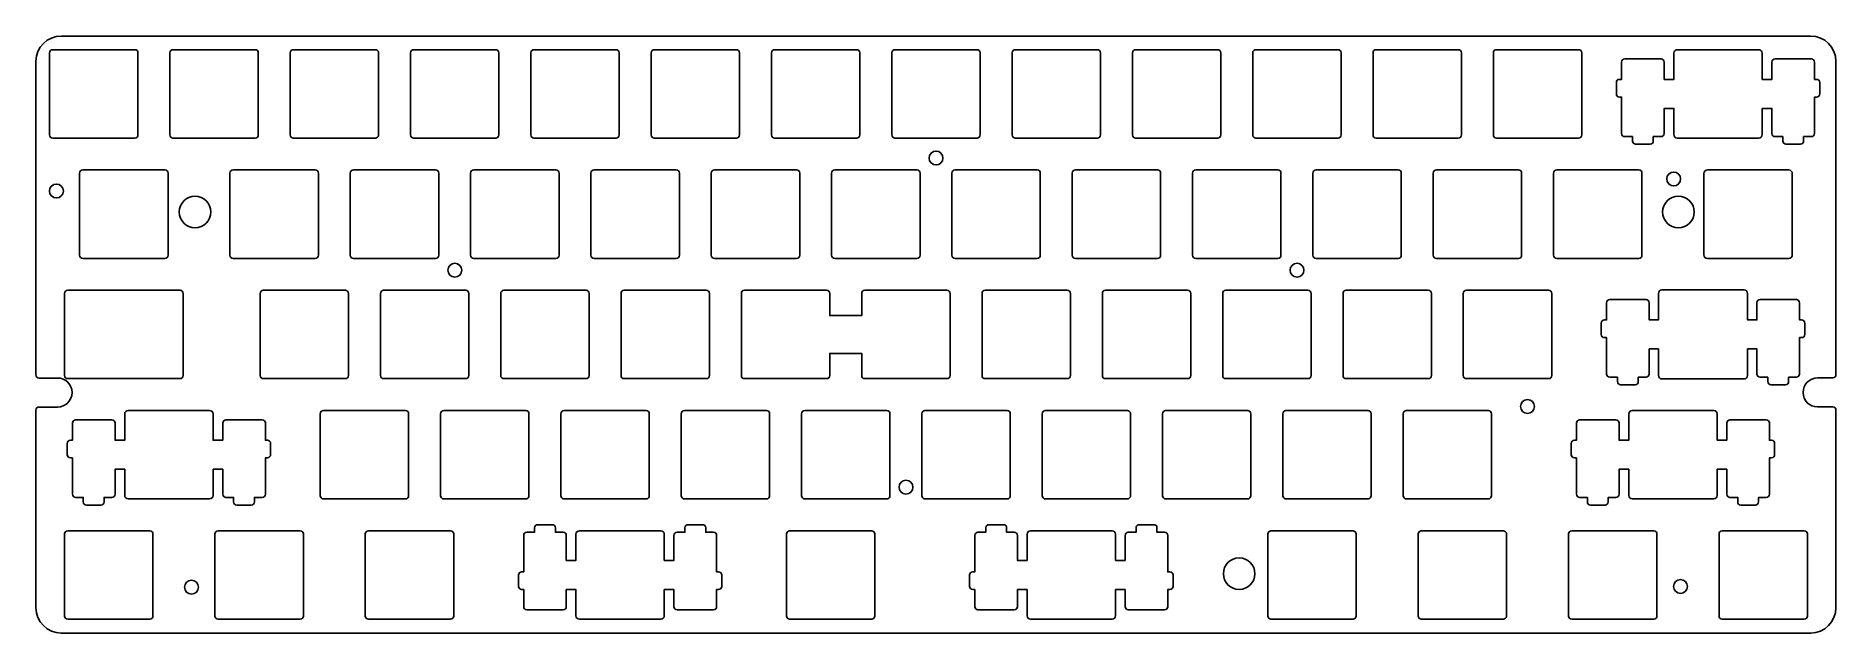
# Model space of a CAD drawing. Header units: millimetres. Extents: x 0 to 285, y 0 to 95.
import ezdxf

# ---------------------------------------------------------------- set-up
doc = ezdxf.new("R2010")
doc.units = ezdxf.units.MM
doc.layers.add('默认', color=18, linetype='Continuous')

msp = doc.modelspace()

# ---------------------------------------------------------------- linework, layer by layer
at = {"layer": '默认', "color": 96}
for points in [[(259.31, 91.84), (259.31, 87.69), (257.79, 87.69), (257.79, 90.42)], [(274.84, 90.42), (274.84, 87.69), (273.31, 87.69), (273.31, 91.84)], [(251.04, 90.42), (251.04, 87.69), (250.71, 87.69)], [(281.91, 87.69), (281.59, 87.69), (281.59, 90.42)], [(250.71, 84.89), (251.04, 84.89), (251.04, 79.12)], [(257.79, 79.12), (257.79, 83.09), (259.31, 83.09), (259.31, 78.94)], [(273.31, 78.94), (273.31, 83.09), (274.84, 83.09), (274.84, 79.12)], [(281.59, 79.12), (281.59, 84.89), (281.91, 84.89)], [(251.54, 78.62), (252.76, 78.62), (252.76, 77.92)], [(256.06, 77.92), (256.06, 78.62), (257.29, 78.62)], [(275.34, 78.62), (276.56, 78.62), (276.56, 77.92)], [(279.86, 77.92), (279.86, 78.62), (281.09, 78.62)], [(130.73, 53.79), (130.73, 50.29), (125.68, 50.29), (125.68, 53.79)], [(248.66, 52.32), (248.66, 49.59), (248.33, 49.59)], [(256.88, 53.79), (256.88, 49.59), (255.41, 49.59), (255.41, 52.32)], [(272.46, 52.32), (272.46, 49.59), (270.98, 49.59), (270.98, 53.79)], [(279.53, 49.59), (279.21, 49.59), (279.21, 52.32)], [(248.33, 46.79), (248.66, 46.79), (248.66, 41.02)], [(279.21, 41.02), (279.21, 46.79), (279.53, 46.79)], [(125.68, 40.79), (125.68, 44.29), (130.73, 44.29), (130.73, 40.79)], [(255.41, 41.02), (255.41, 44.99), (256.88, 44.99), (256.88, 40.79)], [(270.98, 40.79), (270.98, 44.99), (272.46, 44.99), (272.46, 41.02)], [(131.23, 40.29), (144.23, 40.29)], [(249.16, 40.52), (250.38, 40.52), (250.38, 39.82)], [(253.68, 39.82), (253.68, 40.52), (254.91, 40.52)], [(272.96, 40.52), (274.18, 40.52), (274.18, 39.82)], [(277.48, 39.82), (277.48, 40.52), (278.71, 40.52)], [(14.04, 34.69), (14.04, 30.54), (12.52, 30.54), (12.52, 33.27)], [(29.57, 33.27), (29.57, 30.54), (28.04, 30.54), (28.04, 34.69)], [(252.17, 34.69), (252.17, 30.54), (250.64, 30.54), (250.64, 33.27)], [(267.69, 33.27), (267.69, 30.54), (266.17, 30.54), (266.17, 34.69)], [(5.77, 33.27), (5.77, 30.54), (5.44, 30.54)], [(36.64, 30.54), (36.32, 30.54), (36.32, 33.27)], [(243.89, 33.27), (243.89, 30.54), (243.57, 30.54)], [(274.77, 30.54), (274.44, 30.54), (274.44, 33.27)], [(5.44, 27.74), (5.77, 27.74), (5.77, 21.97)], [(12.52, 21.97), (12.52, 25.94), (14.04, 25.94), (14.04, 21.79)], [(28.04, 21.79), (28.04, 25.94), (29.57, 25.94), (29.57, 21.97)], [(36.32, 21.97), (36.32, 27.74), (36.64, 27.74)], [(243.57, 27.74), (243.89, 27.74), (243.89, 21.97)], [(250.64, 21.97), (250.64, 25.94), (252.17, 25.94), (252.17, 21.79)], [(266.17, 21.79), (266.17, 25.94), (267.69, 25.94), (267.69, 21.97)], [(274.44, 21.97), (274.44, 27.74), (274.77, 27.74)], [(6.27, 21.47), (7.49, 21.47), (7.49, 20.77)], [(10.79, 20.77), (10.79, 21.47), (12.02, 21.47)], [(30.07, 21.47), (31.29, 21.47), (31.29, 20.77)], [(34.59, 20.77), (34.59, 21.47), (35.82, 21.47)], [(244.39, 21.47), (245.62, 21.47), (245.62, 20.77)], [(248.92, 20.77), (248.92, 21.47), (250.14, 21.47)], [(268.19, 21.47), (269.42, 21.47), (269.42, 20.77)], [(272.72, 20.77), (272.72, 21.47), (273.94, 21.47)], [(77.21, 15.46), (77.21, 9.69), (76.88, 9.69)], [(78.93, 16.66), (78.93, 15.96), (77.71, 15.96)], [(83.46, 15.96), (82.23, 15.96), (82.23, 16.66)], [(85.48, 15.64), (85.48, 11.49), (83.96, 11.49), (83.96, 15.46)], [(101.01, 15.46), (101.01, 11.49), (99.48, 11.49), (99.48, 15.64)], [(102.73, 16.66), (102.73, 15.96), (101.51, 15.96)], [(107.26, 15.96), (106.03, 15.96), (106.03, 16.66)], [(108.08, 9.69), (107.76, 9.69), (107.76, 15.46)], [(148.64, 15.46), (148.64, 9.69), (148.32, 9.69)], [(150.37, 16.66), (150.37, 15.96), (149.14, 15.96)], [(154.89, 15.96), (153.67, 15.96), (153.67, 16.66)], [(156.92, 15.64), (156.92, 11.49), (155.39, 11.49), (155.39, 15.46)], [(172.44, 15.46), (172.44, 11.49), (170.92, 11.49), (170.92, 15.64)], [(174.17, 16.66), (174.17, 15.96), (172.94, 15.96)], [(178.69, 15.96), (177.47, 15.96), (177.47, 16.66)], [(179.52, 9.69), (179.19, 9.69), (179.19, 15.46)], [(76.88, 6.89), (77.21, 6.89), (77.21, 4.16)], [(83.96, 4.16), (83.96, 6.89), (85.48, 6.89), (85.48, 2.74)], [(99.48, 2.74), (99.48, 6.89), (101.01, 6.89), (101.01, 4.16)], [(107.76, 4.16), (107.76, 6.89), (108.08, 6.89)], [(148.32, 6.89), (148.64, 6.89), (148.64, 4.16)], [(155.39, 4.16), (155.39, 6.89), (156.92, 6.89), (156.92, 2.74)], [(170.92, 2.74), (170.92, 6.89), (172.44, 6.89), (172.44, 4.16)], [(179.19, 4.16), (179.19, 6.89), (179.52, 6.89)]]:
    msp.add_lwpolyline(points, dxfattribs=at)
for centre in [(142.5, 75.23, 1.5), (259.29, 71.92, 1.5), (3.23, 70.01, 1.5), (66.3, 57.46, 1.5), (199.65, 57.46, 1.5), (236.15, 35.87, 1.5), (137.74, 23.11, 1.5), (24.63, 7.26, 1.5), (260.37, 7.38, 1.5)]:
    msp.add_circle(centre, 1.1, dxfattribs=at)
at = {"layer": '默认', "color": 96, "extrusion": (0, 0, -1)}
for centre, radius, start, end in [((-4, 90.56, -1.5), 4, 0, 90), ((-280.98, 90.56, -1.5), 4, 90, 180), ((-0.5, 40.89, -1.5), 0.5, 270, 0), ((-284.48, 40.91, -1.5), 0.5, 180, 270), ((-0.5, 35.29, -1.5), 0.5, 360, 90), ((-284.48, 35.31, -1.5), 0.5, 90, 180), ((-4, 4, -1.5), 4, 270, 0), ((-280.98, 4, -1.5), 4, 180, 270)]:
    msp.add_arc(centre, radius, start, end, dxfattribs=at)
at = {"layer": '默认', "color": 96}
for centre, radius, start, end in [((2.64, 91.89, 1.5), 0.5, 90, 180), ((15.64, 91.89, 1.5), 0.5, 0, 90), ((21.69, 91.89, 1.5), 0.5, 90, 180), ((34.69, 91.89, 1.5), 0.5, 0, 90), ((40.74, 91.89, 1.5), 0.5, 90, 180), ((53.74, 91.89, 1.5), 0.5, 0, 90), ((59.79, 91.89, 1.5), 0.5, 90, 180), ((72.79, 91.89, 1.5), 0.5, 0, 90), ((78.84, 91.89, 1.5), 0.5, 90, 180), ((91.84, 91.89, 1.5), 0.5, 0, 90), ((97.89, 91.89, 1.5), 0.5, 90, 180), ((110.89, 91.89, 1.5), 0.5, 360, 90), ((116.94, 91.89, 1.5), 0.5, 90, 180), ((129.94, 91.89, 1.5), 0.5, 360, 90), ((135.99, 91.89, 1.5), 0.5, 90, 180), ((148.99, 91.89, 1.5), 0.5, 360, 90), ((155.04, 91.89, 1.5), 0.5, 90, 180), ((168.04, 91.89, 1.5), 0.5, 360, 90), ((174.09, 91.89, 1.5), 0.5, 90, 180), ((187.09, 91.89, 1.5), 0.5, 360, 90), ((193.14, 91.89, 1.5), 0.5, 90, 180), ((206.14, 91.89, 1.5), 0.5, 360, 90), ((212.19, 91.89, 1.5), 0.5, 90, 180), ((225.19, 91.89, 1.5), 0.5, 360, 90), ((231.24, 91.89, 1.5), 0.5, 90, 180), ((244.24, 91.89, 1.5), 0.5, 0, 90), ((259.86, 91.84, 1.5), 0.55, 90, 180), ((272.76, 91.84, 1.5), 0.55, 0, 90), ((251.54, 90.42, 1.5), 0.5, 90, 180), ((257.29, 90.42, 1.5), 0.5, 0, 90), ((275.34, 90.42, 1.5), 0.5, 90, 180), ((281.09, 90.42, 1.5), 0.5, 0, 90), ((250.71, 87.19, 1.5), 0.5, 90, 180), ((281.91, 87.19, 1.5), 0.5, 0, 90), ((250.71, 85.39, 1.5), 0.5, 180, 270), ((281.91, 85.39, 1.5), 0.5, 270, 360), ((2.64, 78.89, 1.5), 0.5, 180, 270), ((15.64, 78.89, 1.5), 0.5, 270, 360), ((21.69, 78.89, 1.5), 0.5, 180, 270), ((34.69, 78.89, 1.5), 0.5, 270, 0), ((40.74, 78.89, 1.5), 0.5, 180, 270), ((53.74, 78.89, 1.5), 0.5, 270, 0), ((59.79, 78.89, 1.5), 0.5, 180, 270), ((72.79, 78.89, 1.5), 0.5, 270, 360), ((78.84, 78.89, 1.5), 0.5, 180, 270), ((91.84, 78.89, 1.5), 0.5, 270, 360), ((97.89, 78.89, 1.5), 0.5, 180, 270), ((110.89, 78.89, 1.5), 0.5, 270, 360), ((116.94, 78.89, 1.5), 0.5, 180, 270), ((129.94, 78.89, 1.5), 0.5, 270, 360), ((135.99, 78.89, 1.5), 0.5, 180, 270), ((148.99, 78.89, 1.5), 0.5, 270, 360), ((155.04, 78.89, 1.5), 0.5, 180, 270), ((168.04, 78.89, 1.5), 0.5, 270, 360), ((174.09, 78.89, 1.5), 0.5, 180, 270), ((187.09, 78.89, 1.5), 0.5, 270, 360), ((193.14, 78.89, 1.5), 0.5, 180, 270), ((206.14, 78.89, 1.5), 0.5, 270, 360), ((212.19, 78.89, 1.5), 0.5, 180, 270), ((225.19, 78.89, 1.5), 0.5, 270, 0), ((231.24, 78.89, 1.5), 0.5, 180, 270), ((244.24, 78.89, 1.5), 0.5, 270, 0), ((251.54, 79.12, 1.5), 0.5, 180, 270), ((253.26, 77.92, 1.5), 0.5, 180, 270), ((255.56, 77.92, 1.5), 0.5, 270, 360), ((257.29, 79.12, 1.5), 0.5, 270, 360), ((259.86, 78.94, 1.5), 0.55, 180, 270), ((272.76, 78.94, 1.5), 0.55, 270, 360), ((275.34, 79.12, 1.5), 0.5, 180, 270), ((277.06, 77.92, 1.5), 0.5, 180, 270), ((279.36, 77.92, 1.5), 0.5, 270, 360), ((281.09, 79.12, 1.5), 0.5, 270, 360), ((7.4, 72.84, 1.5), 0.5, 90, 180), ((20.4, 72.84, 1.5), 0.5, 360, 90), ((31.21, 72.84, 1.5), 0.5, 90, 180), ((44.21, 72.84, 1.5), 0.5, 0, 90), ((50.26, 72.84, 1.5), 0.5, 90, 180), ((63.26, 72.84, 1.5), 0.5, 0, 90), ((69.31, 72.84, 1.5), 0.5, 90, 180), ((82.31, 72.84, 1.5), 0.5, 0, 90), ((88.36, 72.84, 1.5), 0.5, 90, 180), ((101.36, 72.84, 1.5), 0.5, 0, 90), ((107.41, 72.84, 1.5), 0.5, 90, 180), ((120.41, 72.84, 1.5), 0.5, 0, 90), ((126.46, 72.84, 1.5), 0.5, 90, 180), ((139.46, 72.84, 1.5), 0.5, 0, 90), ((145.51, 72.84, 1.5), 0.5, 90, 180), ((158.51, 72.84, 1.5), 0.5, 0, 90), ((164.56, 72.84, 1.5), 0.5, 90, 180), ((177.56, 72.84, 1.5), 0.5, 0, 90), ((183.61, 72.84, 1.5), 0.5, 90, 180), ((196.61, 72.84, 1.5), 0.5, 0, 90), ((202.66, 72.84, 1.5), 0.5, 90, 180), ((215.66, 72.84, 1.5), 0.5, 0, 90), ((221.71, 72.84, 1.5), 0.5, 90, 180), ((234.71, 72.84, 1.5), 0.5, 0, 90), ((240.76, 72.84, 1.5), 0.5, 90, 180), ((253.76, 72.84, 1.5), 0.5, 0, 90), ((264.63, 72.79, 1.5), 0.55, 90, 180), ((277.52, 72.79, 1.5), 0.55, 0, 90), ((25.19, 66.69, 1.5), 2.5, 360, 180), ((260.04, 66.69, 1.5), 2.5, 360, 180), ((25.19, 66.69, 1.5), 2.5, 180, 0), ((260.04, 66.69, 1.5), 2.5, 180, 360), ((264.63, 59.89, 1.5), 0.55, 180, 270), ((277.52, 59.89, 1.5), 0.55, 270, 360), ((7.4, 59.84, 1.5), 0.5, 180, 270), ((20.4, 59.84, 1.5), 0.5, 270, 0), ((31.21, 59.84, 1.5), 0.5, 180, 270), ((44.21, 59.84, 1.5), 0.5, 270, 360), ((50.26, 59.84, 1.5), 0.5, 180, 270), ((63.26, 59.84, 1.5), 0.5, 270, 0), ((69.31, 59.84, 1.5), 0.5, 180, 270), ((82.31, 59.84, 1.5), 0.5, 270, 0), ((88.36, 59.84, 1.5), 0.5, 180, 270), ((101.36, 59.84, 1.5), 0.5, 270, 0), ((107.41, 59.84, 1.5), 0.5, 180, 270), ((120.41, 59.84, 1.5), 0.5, 270, 0), ((126.46, 59.84, 1.5), 0.5, 180, 270), ((139.46, 59.84, 1.5), 0.5, 270, 360), ((145.51, 59.84, 1.5), 0.5, 180, 270), ((158.51, 59.84, 1.5), 0.5, 270, 0), ((164.56, 59.84, 1.5), 0.5, 180, 270), ((177.56, 59.84, 1.5), 0.5, 270, 0), ((183.61, 59.84, 1.5), 0.5, 180, 270), ((196.61, 59.84, 1.5), 0.5, 270, 0), ((202.66, 59.84, 1.5), 0.5, 180, 270), ((215.66, 59.84, 1.5), 0.5, 270, 0), ((221.71, 59.84, 1.5), 0.5, 180, 270), ((234.71, 59.84, 1.5), 0.5, 270, 360), ((240.76, 59.84, 1.5), 0.5, 180, 270), ((253.76, 59.84, 1.5), 0.5, 270, 0), ((5.03, 53.79, 1.5), 0.5, 90, 180), ((22.8, 53.79, 1.5), 0.5, 0, 90), ((35.98, 53.79, 1.5), 0.5, 90, 180), ((48.98, 53.79, 1.5), 0.5, 0, 90), ((55.03, 53.79, 1.5), 0.5, 90, 180), ((68.03, 53.79, 1.5), 0.5, 360, 90), ((74.08, 53.79, 1.5), 0.5, 90, 180), ((87.08, 53.79, 1.5), 0.5, 0, 90), ((93.13, 53.79, 1.5), 0.5, 90, 180), ((106.13, 53.79, 1.5), 0.5, 0, 90), ((112.18, 53.79, 1.5), 0.5, 90, 180), ((125.18, 53.79, 1.5), 0.5, 0, 90), ((131.23, 53.79, 1.5), 0.5, 90, 180), ((144.23, 53.79, 1.5), 0.5, 0, 90), ((150.28, 53.79, 1.5), 0.5, 90, 180), ((163.28, 53.79, 1.5), 0.5, 0, 90), ((169.33, 53.79, 1.5), 0.5, 90, 180), ((182.33, 53.79, 1.5), 0.5, 0, 90), ((188.38, 53.79, 1.5), 0.5, 90, 180), ((201.38, 53.79, 1.5), 0.5, 0, 90), ((207.43, 53.79, 1.5), 0.5, 90, 180), ((220.43, 53.79, 1.5), 0.5, 0, 90), ((226.48, 53.79, 1.5), 0.5, 90, 180), ((239.48, 53.79, 1.5), 0.5, 0, 90), ((257.43, 53.79, 1.5), 0.55, 90, 180), ((270.43, 53.79, 1.5), 0.55, 0, 90), ((249.16, 52.32, 1.5), 0.5, 90, 180), ((254.91, 52.32, 1.5), 0.5, 0, 90), ((272.96, 52.32, 1.5), 0.5, 90, 180), ((278.71, 52.32, 1.5), 0.5, 0, 90), ((248.33, 49.09, 1.5), 0.5, 90, 180), ((279.53, 49.09, 1.5), 0.5, 0, 90), ((248.33, 47.29, 1.5), 0.5, 180, 270), ((279.53, 47.29, 1.5), 0.5, 270, 360), ((3.42, 38.09, 1.5), 2.3, 270, 90), ((5.03, 40.79, 1.5), 0.5, 180, 270), ((22.8, 40.79, 1.5), 0.5, 270, 360), ((35.98, 40.79, 1.5), 0.5, 180, 270), ((48.98, 40.79, 1.5), 0.5, 270, 360), ((55.03, 40.79, 1.5), 0.5, 180, 270), ((68.03, 40.79, 1.5), 0.5, 270, 360), ((74.08, 40.79, 1.5), 0.5, 180, 270), ((87.08, 40.79, 1.5), 0.5, 270, 360), ((93.13, 40.79, 1.5), 0.5, 180, 270), ((106.13, 40.79, 1.5), 0.5, 270, 0), ((112.18, 40.79, 1.5), 0.5, 180, 270), ((125.18, 40.79, 1.5), 0.5, 270, 0), ((131.23, 40.79, 1.5), 0.5, 180, 270), ((144.23, 40.79, 1.5), 0.5, 270, 0), ((150.28, 40.79, 1.5), 0.5, 180, 270), ((163.28, 40.79, 1.5), 0.5, 270, 0), ((169.33, 40.79, 1.5), 0.5, 180, 270), ((182.33, 40.79, 1.5), 0.5, 270, 0), ((188.38, 40.79, 1.5), 0.5, 180, 270), ((201.38, 40.79, 1.5), 0.5, 270, 0), ((207.43, 40.79, 1.5), 0.5, 180, 270), ((220.43, 40.79, 1.5), 0.5, 270, 0), ((226.48, 40.79, 1.5), 0.5, 180, 270), ((239.48, 40.79, 1.5), 0.5, 270, 0), ((249.16, 41.02, 1.5), 0.5, 180, 270), ((254.91, 41.02, 1.5), 0.5, 270, 360), ((257.43, 40.79, 1.5), 0.55, 180, 270), ((270.43, 40.79, 1.5), 0.55, 270, 360), ((272.96, 41.02, 1.5), 0.5, 180, 270), ((278.71, 41.02, 1.5), 0.5, 270, 360), ((282.07, 38.11, 1.5), 2.3, 90, 270), ((250.88, 39.82, 1.5), 0.5, 180, 270), ((253.18, 39.82, 1.5), 0.5, 270, 360), ((274.68, 39.82, 1.5), 0.5, 180, 270), ((276.98, 39.82, 1.5), 0.5, 270, 360), ((14.59, 34.69, 1.5), 0.55, 90, 180), ((27.49, 34.69, 1.5), 0.55, 0, 90), ((45.5, 34.74, 1.5), 0.5, 90, 180), ((58.5, 34.74, 1.5), 0.5, 360, 90), ((64.55, 34.74, 1.5), 0.5, 90, 180), ((77.55, 34.74, 1.5), 0.5, 0, 90), ((83.6, 34.74, 1.5), 0.5, 90, 180), ((96.6, 34.74, 1.5), 0.5, 360, 90), ((102.65, 34.74, 1.5), 0.5, 90, 180), ((115.65, 34.74, 1.5), 0.5, 360, 90), ((121.7, 34.74, 1.5), 0.5, 90, 180), ((134.7, 34.74, 1.5), 0.5, 0, 90), ((140.75, 34.74, 1.5), 0.5, 90, 180), ((153.75, 34.74, 1.5), 0.5, 360, 90), ((159.8, 34.74, 1.5), 0.5, 90, 180), ((172.8, 34.74, 1.5), 0.5, 0, 90), ((178.85, 34.74, 1.5), 0.5, 90, 180), ((191.85, 34.74, 1.5), 0.5, 0, 90), ((197.9, 34.74, 1.5), 0.5, 90, 180), ((210.9, 34.74, 1.5), 0.5, 360, 90), ((216.95, 34.74, 1.5), 0.5, 90, 180), ((229.95, 34.74, 1.5), 0.5, 360, 90), ((252.72, 34.69, 1.5), 0.55, 90, 180), ((265.62, 34.69, 1.5), 0.55, 0, 90), ((6.27, 33.27, 1.5), 0.5, 90, 180), ((12.02, 33.27, 1.5), 0.5, 0, 90), ((30.07, 33.27, 1.5), 0.5, 90, 180), ((35.82, 33.27, 1.5), 0.5, 0, 90), ((244.39, 33.27, 1.5), 0.5, 90, 180), ((250.14, 33.27, 1.5), 0.5, 0, 90), ((268.19, 33.27, 1.5), 0.5, 90, 180), ((273.94, 33.27, 1.5), 0.5, 0, 90), ((5.44, 30.04, 1.5), 0.5, 90, 180), ((36.64, 30.04, 1.5), 0.5, 0, 90), ((243.57, 30.04, 1.5), 0.5, 90, 180), ((274.77, 30.04, 1.5), 0.5, 0, 90), ((5.44, 28.24, 1.5), 0.5, 180, 270), ((36.64, 28.24, 1.5), 0.5, 270, 360), ((243.57, 28.24, 1.5), 0.5, 180, 270), ((274.77, 28.24, 1.5), 0.5, 270, 360), ((6.27, 21.97, 1.5), 0.5, 180, 270), ((7.99, 20.77, 1.5), 0.5, 180, 270), ((10.29, 20.77, 1.5), 0.5, 270, 360), ((12.02, 21.97, 1.5), 0.5, 270, 360), ((14.59, 21.79, 1.5), 0.55, 180, 270), ((27.49, 21.79, 1.5), 0.55, 270, 0), ((30.07, 21.97, 1.5), 0.5, 180, 270), ((31.79, 20.77, 1.5), 0.5, 180, 270), ((34.09, 20.77, 1.5), 0.5, 270, 360), ((35.82, 21.97, 1.5), 0.5, 270, 0), ((45.5, 21.74, 1.5), 0.5, 180, 270), ((58.5, 21.74, 1.5), 0.5, 270, 360), ((64.55, 21.74, 1.5), 0.5, 180, 270), ((77.55, 21.74, 1.5), 0.5, 270, 0), ((83.6, 21.74, 1.5), 0.5, 180, 270), ((96.6, 21.74, 1.5), 0.5, 270, 0), ((102.65, 21.74, 1.5), 0.5, 180, 270), ((115.65, 21.74, 1.5), 0.5, 270, 0), ((121.7, 21.74, 1.5), 0.5, 180, 270), ((134.7, 21.74, 1.5), 0.5, 270, 0), ((140.75, 21.74, 1.5), 0.5, 180, 270), ((153.75, 21.74, 1.5), 0.5, 270, 0), ((159.8, 21.74, 1.5), 0.5, 180, 270), ((172.8, 21.74, 1.5), 0.5, 270, 0), ((178.85, 21.74, 1.5), 0.5, 180, 270), ((191.85, 21.74, 1.5), 0.5, 270, 360), ((197.9, 21.74, 1.5), 0.5, 180, 270), ((210.9, 21.74, 1.5), 0.5, 270, 360), ((216.95, 21.74, 1.5), 0.5, 180, 270), ((229.95, 21.74, 1.5), 0.5, 270, 0), ((244.39, 21.97, 1.5), 0.5, 180, 270), ((246.12, 20.77, 1.5), 0.5, 180, 270), ((248.42, 20.77, 1.5), 0.5, 270, 0), ((250.14, 21.97, 1.5), 0.5, 270, 360), ((252.72, 21.79, 1.5), 0.55, 180, 270), ((265.62, 21.79, 1.5), 0.55, 270, 360), ((268.19, 21.97, 1.5), 0.5, 180, 270), ((269.92, 20.77, 1.5), 0.5, 180, 270), ((272.22, 20.77, 1.5), 0.5, 270, 360), ((273.94, 21.97, 1.5), 0.5, 270, 360), ((79.43, 16.66, 1.5), 0.5, 90, 180), ((81.73, 16.66, 1.5), 0.5, 0, 90), ((103.23, 16.66, 1.5), 0.5, 90, 180), ((105.53, 16.66, 1.5), 0.5, 0, 90), ((150.87, 16.66, 1.5), 0.5, 90, 180), ((153.17, 16.66, 1.5), 0.5, 0, 90), ((174.67, 16.66, 1.5), 0.5, 90, 180), ((176.97, 16.66, 1.5), 0.5, 0, 90), ((5.02, 15.69, 1.5), 0.5, 90, 180), ((18.02, 15.69, 1.5), 0.5, 0, 90), ((28.83, 15.69, 1.5), 0.5, 90, 180), ((41.83, 15.69, 1.5), 0.5, 0, 90), ((52.64, 15.69, 1.5), 0.5, 90, 180), ((65.64, 15.69, 1.5), 0.5, 0, 90), ((77.71, 15.46, 1.5), 0.5, 90, 180), ((83.46, 15.46, 1.5), 0.5, 0, 90), ((86.03, 15.64, 1.5), 0.55, 90, 180), ((98.93, 15.64, 1.5), 0.55, 360, 90), ((101.51, 15.46, 1.5), 0.5, 90, 180), ((107.26, 15.46, 1.5), 0.5, 360, 90), ((119.32, 15.69, 1.5), 0.5, 90, 180), ((132.32, 15.69, 1.5), 0.5, 0, 90), ((149.14, 15.46, 1.5), 0.5, 90, 180), ((154.89, 15.46, 1.5), 0.5, 0, 90), ((157.47, 15.64, 1.5), 0.55, 90, 180), ((170.37, 15.64, 1.5), 0.55, 360, 90), ((172.94, 15.46, 1.5), 0.5, 90, 180), ((178.69, 15.46, 1.5), 0.5, 360, 90), ((195.52, 15.69, 1.5), 0.5, 90, 180), ((208.52, 15.69, 1.5), 0.5, 360, 90), ((219.33, 15.69, 1.5), 0.5, 90, 180), ((232.33, 15.69, 1.5), 0.5, 0, 90), ((243.14, 15.69, 1.5), 0.5, 90, 180), ((256.14, 15.69, 1.5), 0.5, 0, 90), ((266.96, 15.69, 1.5), 0.5, 90, 180), ((279.96, 15.69, 1.5), 0.5, 360, 90), ((190.49, 9.39, 1.5), 2.5, 0, 180), ((76.88, 9.19, 1.5), 0.5, 90, 180), ((108.08, 9.19, 1.5), 0.5, 360, 90), ((148.32, 9.19, 1.5), 0.5, 90, 180), ((179.52, 9.19, 1.5), 0.5, 360, 90), ((190.49, 9.39, 1.5), 2.5, 180, 0), ((76.88, 7.39, 1.5), 0.5, 180, 270), ((108.08, 7.39, 1.5), 0.5, 270, 0), ((148.32, 7.39, 1.5), 0.5, 180, 270), ((179.52, 7.39, 1.5), 0.5, 270, 0), ((77.71, 4.16, 1.5), 0.5, 180, 270), ((83.46, 4.16, 1.5), 0.5, 270, 0), ((101.51, 4.16, 1.5), 0.5, 180, 270), ((107.26, 4.16, 1.5), 0.5, 270, 0), ((149.14, 4.16, 1.5), 0.5, 180, 270), ((154.89, 4.16, 1.5), 0.5, 270, 0), ((172.94, 4.16, 1.5), 0.5, 180, 270), ((178.69, 4.16, 1.5), 0.5, 270, 0), ((5.02, 2.69, 1.5), 0.5, 180, 270), ((18.02, 2.69, 1.5), 0.5, 270, 0), ((28.83, 2.69, 1.5), 0.5, 180, 270), ((41.83, 2.69, 1.5), 0.5, 270, 360), ((52.64, 2.69, 1.5), 0.5, 180, 270), ((65.64, 2.69, 1.5), 0.5, 270, 360), ((86.03, 2.74, 1.5), 0.55, 180, 270), ((98.93, 2.74, 1.5), 0.55, 270, 0), ((119.32, 2.69, 1.5), 0.5, 180, 270), ((132.32, 2.69, 1.5), 0.5, 270, 0), ((157.47, 2.74, 1.5), 0.55, 180, 270), ((170.37, 2.74, 1.5), 0.55, 270, 0), ((195.52, 2.69, 1.5), 0.5, 180, 270), ((208.52, 2.69, 1.5), 0.5, 270, 360), ((219.33, 2.69, 1.5), 0.5, 180, 270), ((232.33, 2.69, 1.5), 0.5, 270, 360), ((243.14, 2.69, 1.5), 0.5, 180, 270), ((256.14, 2.69, 1.5), 0.5, 270, 0), ((266.96, 2.69, 1.5), 0.5, 180, 270), ((279.96, 2.69, 1.5), 0.5, 270, 360)]:
    msp.add_arc(centre, radius, start, end, dxfattribs=at)
for points in [[(4, 94.56, 1.5), (142.49, 94.56, 1.5), (280.98, 94.56, 1.5)], [(2.14, 91.89, 1.5), (2.14, 85.39, 1.5), (2.14, 78.89, 1.5)], [(15.64, 92.39, 1.5), (9.14, 92.39, 1.5), (2.64, 92.39, 1.5)], [(16.14, 78.89, 1.5), (16.14, 85.39, 1.5), (16.14, 91.89, 1.5)], [(21.19, 91.89, 1.5), (21.19, 85.39, 1.5), (21.19, 78.89, 1.5)], [(34.69, 92.39, 1.5), (28.19, 92.39, 1.5), (21.69, 92.39, 1.5)], [(35.19, 78.89, 1.5), (35.19, 85.39, 1.5), (35.19, 91.89, 1.5)], [(40.24, 91.89, 1.5), (40.24, 85.39, 1.5), (40.24, 78.89, 1.5)], [(53.74, 92.39, 1.5), (47.24, 92.39, 1.5), (40.74, 92.39, 1.5)], [(54.24, 78.89, 1.5), (54.24, 85.39, 1.5), (54.24, 91.89, 1.5)], [(59.29, 91.89, 1.5), (59.29, 85.39, 1.5), (59.29, 78.89, 1.5)], [(72.79, 92.39, 1.5), (66.29, 92.39, 1.5), (59.79, 92.39, 1.5)], [(73.29, 78.89, 1.5), (73.29, 85.39, 1.5), (73.29, 91.89, 1.5)], [(78.34, 91.89, 1.5), (78.34, 85.39, 1.5), (78.34, 78.89, 1.5)], [(91.84, 92.39, 1.5), (85.34, 92.39, 1.5), (78.84, 92.39, 1.5)], [(92.34, 78.89, 1.5), (92.34, 85.39, 1.5), (92.34, 91.89, 1.5)], [(97.39, 91.89, 1.5), (97.39, 85.39, 1.5), (97.39, 78.89, 1.5)], [(110.89, 92.39, 1.5), (104.39, 92.39, 1.5), (97.89, 92.39, 1.5)], [(111.39, 78.89, 1.5), (111.39, 85.39, 1.5), (111.39, 91.89, 1.5)], [(116.44, 91.89, 1.5), (116.44, 85.39, 1.5), (116.44, 78.89, 1.5)], [(129.94, 92.39, 1.5), (123.44, 92.39, 1.5), (116.94, 92.39, 1.5)], [(130.44, 78.89, 1.5), (130.44, 85.39, 1.5), (130.44, 91.89, 1.5)], [(135.49, 91.89, 1.5), (135.49, 85.39, 1.5), (135.49, 78.89, 1.5)], [(148.99, 92.39, 1.5), (142.49, 92.39, 1.5), (135.99, 92.39, 1.5)], [(149.49, 78.89, 1.5), (149.49, 85.39, 1.5), (149.49, 91.89, 1.5)], [(154.54, 91.89, 1.5), (154.54, 85.39, 1.5), (154.54, 78.89, 1.5)], [(168.04, 92.39, 1.5), (161.54, 92.39, 1.5), (155.04, 92.39, 1.5)], [(168.54, 78.89, 1.5), (168.54, 85.39, 1.5), (168.54, 91.89, 1.5)], [(173.59, 91.89, 1.5), (173.59, 85.39, 1.5), (173.59, 78.89, 1.5)], [(187.09, 92.39, 1.5), (180.59, 92.39, 1.5), (174.09, 92.39, 1.5)], [(187.59, 78.89, 1.5), (187.59, 85.39, 1.5), (187.59, 91.89, 1.5)], [(192.64, 91.89, 1.5), (192.64, 85.39, 1.5), (192.64, 78.89, 1.5)], [(206.14, 92.39, 1.5), (199.64, 92.39, 1.5), (193.14, 92.39, 1.5)], [(206.64, 78.89, 1.5), (206.64, 85.39, 1.5), (206.64, 91.89, 1.5)], [(211.69, 91.89, 1.5), (211.69, 85.39, 1.5), (211.69, 78.89, 1.5)], [(225.19, 92.39, 1.5), (218.69, 92.39, 1.5), (212.19, 92.39, 1.5)], [(225.69, 78.89, 1.5), (225.69, 85.39, 1.5), (225.69, 91.89, 1.5)], [(230.74, 91.89, 1.5), (230.74, 85.39, 1.5), (230.74, 78.89, 1.5)], [(244.24, 92.39, 1.5), (237.74, 92.39, 1.5), (231.24, 92.39, 1.5)], [(244.74, 78.89, 1.5), (244.74, 85.39, 1.5), (244.74, 91.89, 1.5)], [(272.76, 92.39, 1.5), (266.31, 92.39, 1.5), (259.86, 92.39, 1.5)], [(0, 40.89, 1.5), (0, 65.73, 1.5), (0, 90.56, 1.5)], [(257.29, 90.92, 1.5), (254.41, 90.92, 1.5), (251.54, 90.92, 1.5)], [(281.09, 90.92, 1.5), (278.21, 90.92, 1.5), (275.34, 90.92, 1.5)], [(284.98, 90.56, 1.5), (284.98, 65.74, 1.5), (284.98, 40.91, 1.5)], [(250.21, 87.19, 1.5), (250.21, 86.29, 1.5), (250.21, 85.39, 1.5)], [(282.41, 85.39, 1.5), (282.41, 86.29, 1.5), (282.41, 87.19, 1.5)], [(2.64, 78.39, 1.5), (9.14, 78.39, 1.5), (15.64, 78.39, 1.5)], [(21.69, 78.39, 1.5), (28.19, 78.39, 1.5), (34.69, 78.39, 1.5)], [(40.74, 78.39, 1.5), (47.24, 78.39, 1.5), (53.74, 78.39, 1.5)], [(59.79, 78.39, 1.5), (66.29, 78.39, 1.5), (72.79, 78.39, 1.5)], [(78.84, 78.39, 1.5), (85.34, 78.39, 1.5), (91.84, 78.39, 1.5)], [(97.89, 78.39, 1.5), (104.39, 78.39, 1.5), (110.89, 78.39, 1.5)], [(116.94, 78.39, 1.5), (123.44, 78.39, 1.5), (129.94, 78.39, 1.5)], [(135.99, 78.39, 1.5), (142.49, 78.39, 1.5), (148.99, 78.39, 1.5)], [(155.04, 78.39, 1.5), (161.54, 78.39, 1.5), (168.04, 78.39, 1.5)], [(174.09, 78.39, 1.5), (180.59, 78.39, 1.5), (187.09, 78.39, 1.5)], [(193.14, 78.39, 1.5), (199.64, 78.39, 1.5), (206.14, 78.39, 1.5)], [(212.19, 78.39, 1.5), (218.69, 78.39, 1.5), (225.19, 78.39, 1.5)], [(231.24, 78.39, 1.5), (237.74, 78.39, 1.5), (244.24, 78.39, 1.5)], [(253.26, 77.42, 1.5), (254.41, 77.42, 1.5), (255.56, 77.42, 1.5)], [(259.86, 78.39, 1.5), (266.31, 78.39, 1.5), (272.76, 78.39, 1.5)], [(277.06, 77.42, 1.5), (278.21, 77.42, 1.5), (279.36, 77.42, 1.5)], [(6.9, 72.84, 1.5), (6.9, 66.34, 1.5), (6.9, 59.84, 1.5)], [(20.4, 73.34, 1.5), (13.9, 73.34, 1.5), (7.4, 73.34, 1.5)], [(20.9, 59.84, 1.5), (20.9, 66.34, 1.5), (20.9, 72.84, 1.5)], [(30.71, 72.84, 1.5), (30.71, 66.34, 1.5), (30.71, 59.84, 1.5)], [(44.21, 73.34, 1.5), (37.71, 73.34, 1.5), (31.21, 73.34, 1.5)], [(44.71, 59.84, 1.5), (44.71, 66.34, 1.5), (44.71, 72.84, 1.5)], [(49.76, 72.84, 1.5), (49.76, 66.34, 1.5), (49.76, 59.84, 1.5)], [(63.26, 73.34, 1.5), (56.76, 73.34, 1.5), (50.26, 73.34, 1.5)], [(63.76, 59.84, 1.5), (63.76, 66.34, 1.5), (63.76, 72.84, 1.5)], [(68.81, 72.84, 1.5), (68.81, 66.34, 1.5), (68.81, 59.84, 1.5)], [(82.31, 73.34, 1.5), (75.81, 73.34, 1.5), (69.31, 73.34, 1.5)], [(82.81, 59.84, 1.5), (82.81, 66.34, 1.5), (82.81, 72.84, 1.5)], [(87.86, 72.84, 1.5), (87.86, 66.34, 1.5), (87.86, 59.84, 1.5)], [(101.36, 73.34, 1.5), (94.86, 73.34, 1.5), (88.36, 73.34, 1.5)], [(101.86, 59.84, 1.5), (101.86, 66.34, 1.5), (101.86, 72.84, 1.5)], [(106.91, 72.84, 1.5), (106.91, 66.34, 1.5), (106.91, 59.84, 1.5)], [(120.41, 73.34, 1.5), (113.91, 73.34, 1.5), (107.41, 73.34, 1.5)], [(120.91, 59.84, 1.5), (120.91, 66.34, 1.5), (120.91, 72.84, 1.5)], [(125.96, 72.84, 1.5), (125.96, 66.34, 1.5), (125.96, 59.84, 1.5)], [(139.46, 73.34, 1.5), (132.96, 73.34, 1.5), (126.46, 73.34, 1.5)], [(139.96, 59.84, 1.5), (139.96, 66.34, 1.5), (139.96, 72.84, 1.5)], [(145.01, 72.84, 1.5), (145.01, 66.34, 1.5), (145.01, 59.84, 1.5)], [(158.51, 73.34, 1.5), (152.01, 73.34, 1.5), (145.51, 73.34, 1.5)], [(159.01, 59.84, 1.5), (159.01, 66.34, 1.5), (159.01, 72.84, 1.5)], [(164.06, 72.84, 1.5), (164.06, 66.34, 1.5), (164.06, 59.84, 1.5)], [(177.56, 73.34, 1.5), (171.06, 73.34, 1.5), (164.56, 73.34, 1.5)], [(178.06, 59.84, 1.5), (178.06, 66.34, 1.5), (178.06, 72.84, 1.5)], [(183.11, 72.84, 1.5), (183.11, 66.34, 1.5), (183.11, 59.84, 1.5)], [(196.61, 73.34, 1.5), (190.11, 73.34, 1.5), (183.61, 73.34, 1.5)], [(197.11, 59.84, 1.5), (197.11, 66.34, 1.5), (197.11, 72.84, 1.5)], [(202.16, 72.84, 1.5), (202.16, 66.34, 1.5), (202.16, 59.84, 1.5)], [(215.66, 73.34, 1.5), (209.16, 73.34, 1.5), (202.66, 73.34, 1.5)], [(216.16, 59.84, 1.5), (216.16, 66.34, 1.5), (216.16, 72.84, 1.5)], [(221.21, 72.84, 1.5), (221.21, 66.34, 1.5), (221.21, 59.84, 1.5)], [(234.71, 73.34, 1.5), (228.21, 73.34, 1.5), (221.71, 73.34, 1.5)], [(235.21, 59.84, 1.5), (235.21, 66.34, 1.5), (235.21, 72.84, 1.5)], [(240.26, 72.84, 1.5), (240.26, 66.34, 1.5), (240.26, 59.84, 1.5)], [(253.76, 73.34, 1.5), (247.26, 73.34, 1.5), (240.76, 73.34, 1.5)], [(254.26, 59.84, 1.5), (254.26, 66.34, 1.5), (254.26, 72.84, 1.5)], [(264.08, 72.79, 1.5), (264.08, 66.34, 1.5), (264.08, 59.89, 1.5)], [(277.52, 73.34, 1.5), (271.07, 73.34, 1.5), (264.63, 73.34, 1.5)], [(278.07, 59.89, 1.5), (278.07, 66.34, 1.5), (278.07, 72.79, 1.5)], [(7.4, 59.34, 1.5), (13.9, 59.34, 1.5), (20.4, 59.34, 1.5)], [(31.21, 59.34, 1.5), (37.71, 59.34, 1.5), (44.21, 59.34, 1.5)], [(50.26, 59.34, 1.5), (56.76, 59.34, 1.5), (63.26, 59.34, 1.5)], [(69.31, 59.34, 1.5), (75.81, 59.34, 1.5), (82.31, 59.34, 1.5)], [(88.36, 59.34, 1.5), (94.86, 59.34, 1.5), (101.36, 59.34, 1.5)], [(107.41, 59.34, 1.5), (113.91, 59.34, 1.5), (120.41, 59.34, 1.5)], [(126.46, 59.34, 1.5), (132.96, 59.34, 1.5), (139.46, 59.34, 1.5)], [(145.51, 59.34, 1.5), (152.01, 59.34, 1.5), (158.51, 59.34, 1.5)], [(164.56, 59.34, 1.5), (171.06, 59.34, 1.5), (177.56, 59.34, 1.5)], [(183.61, 59.34, 1.5), (190.11, 59.34, 1.5), (196.61, 59.34, 1.5)], [(202.66, 59.34, 1.5), (209.16, 59.34, 1.5), (215.66, 59.34, 1.5)], [(221.71, 59.34, 1.5), (228.21, 59.34, 1.5), (234.71, 59.34, 1.5)], [(240.76, 59.34, 1.5), (247.26, 59.34, 1.5), (253.76, 59.34, 1.5)], [(264.63, 59.34, 1.5), (271.07, 59.34, 1.5), (277.52, 59.34, 1.5)], [(22.8, 54.29, 1.5), (13.91, 54.29, 1.5), (5.03, 54.29, 1.5)], [(48.98, 54.29, 1.5), (42.48, 54.29, 1.5), (35.98, 54.29, 1.5)], [(68.03, 54.29, 1.5), (61.53, 54.29, 1.5), (55.03, 54.29, 1.5)], [(87.08, 54.29, 1.5), (80.58, 54.29, 1.5), (74.08, 54.29, 1.5)], [(106.13, 54.29, 1.5), (99.63, 54.29, 1.5), (93.13, 54.29, 1.5)], [(125.18, 54.29, 1.5), (118.68, 54.29, 1.5), (112.18, 54.29, 1.5)], [(144.23, 54.29, 1.5), (137.73, 54.29, 1.5), (131.23, 54.29, 1.5)], [(163.28, 54.29, 1.5), (156.78, 54.29, 1.5), (150.28, 54.29, 1.5)], [(182.33, 54.29, 1.5), (175.83, 54.29, 1.5), (169.33, 54.29, 1.5)], [(201.38, 54.29, 1.5), (194.88, 54.29, 1.5), (188.38, 54.29, 1.5)], [(220.43, 54.29, 1.5), (213.93, 54.29, 1.5), (207.43, 54.29, 1.5)], [(239.48, 54.29, 1.5), (232.98, 54.29, 1.5), (226.48, 54.29, 1.5)], [(270.43, 54.34, 1.5), (263.93, 54.34, 1.5), (257.43, 54.34, 1.5)], [(4.53, 53.79, 1.5), (4.53, 47.29, 1.5), (4.53, 40.79, 1.5)], [(23.3, 40.79, 1.5), (23.3, 47.29, 1.5), (23.3, 53.79, 1.5)], [(35.48, 53.79, 1.5), (35.48, 47.29, 1.5), (35.48, 40.79, 1.5)], [(49.48, 40.79, 1.5), (49.48, 47.29, 1.5), (49.48, 53.79, 1.5)], [(54.53, 53.79, 1.5), (54.53, 47.29, 1.5), (54.53, 40.79, 1.5)], [(68.53, 40.79, 1.5), (68.53, 47.29, 1.5), (68.53, 53.79, 1.5)], [(73.58, 53.79, 1.5), (73.58, 47.29, 1.5), (73.58, 40.79, 1.5)], [(87.58, 40.79, 1.5), (87.58, 47.29, 1.5), (87.58, 53.79, 1.5)], [(92.63, 53.79, 1.5), (92.63, 47.29, 1.5), (92.63, 40.79, 1.5)], [(106.63, 40.79, 1.5), (106.63, 47.29, 1.5), (106.63, 53.79, 1.5)], [(111.68, 53.79, 1.5), (111.68, 47.29, 1.5), (111.68, 40.79, 1.5)], [(144.73, 40.79, 1.5), (144.73, 47.29, 1.5), (144.73, 53.79, 1.5)], [(149.78, 53.79, 1.5), (149.78, 47.29, 1.5), (149.78, 40.79, 1.5)], [(163.78, 40.79, 1.5), (163.78, 47.29, 1.5), (163.78, 53.79, 1.5)], [(168.83, 53.79, 1.5), (168.83, 47.29, 1.5), (168.83, 40.79, 1.5)], [(182.83, 40.79, 1.5), (182.83, 47.29, 1.5), (182.83, 53.79, 1.5)], [(187.88, 53.79, 1.5), (187.88, 47.29, 1.5), (187.88, 40.79, 1.5)], [(201.88, 40.79, 1.5), (201.88, 47.29, 1.5), (201.88, 53.79, 1.5)], [(206.93, 53.79, 1.5), (206.93, 47.29, 1.5), (206.93, 40.79, 1.5)], [(220.93, 40.79, 1.5), (220.93, 47.29, 1.5), (220.93, 53.79, 1.5)], [(225.98, 53.79, 1.5), (225.98, 47.29, 1.5), (225.98, 40.79, 1.5)], [(239.98, 40.79, 1.5), (239.98, 47.29, 1.5), (239.98, 53.79, 1.5)], [(254.91, 52.82, 1.5), (252.03, 52.82, 1.5), (249.16, 52.82, 1.5)], [(278.71, 52.82, 1.5), (275.83, 52.82, 1.5), (272.96, 52.82, 1.5)], [(247.83, 49.09, 1.5), (247.83, 48.19, 1.5), (247.83, 47.29, 1.5)], [(280.03, 47.29, 1.5), (280.03, 48.19, 1.5), (280.03, 49.09, 1.5)], [(3.42, 40.39, 1.5), (1.96, 40.39, 1.5), (0.5, 40.39, 1.5)], [(5.03, 40.29, 1.5), (13.91, 40.29, 1.5), (22.8, 40.29, 1.5)], [(35.98, 40.29, 1.5), (42.48, 40.29, 1.5), (48.98, 40.29, 1.5)], [(55.03, 40.29, 1.5), (61.53, 40.29, 1.5), (68.03, 40.29, 1.5)], [(74.08, 40.29, 1.5), (80.58, 40.29, 1.5), (87.08, 40.29, 1.5)], [(93.13, 40.29, 1.5), (99.63, 40.29, 1.5), (106.13, 40.29, 1.5)], [(112.18, 40.29, 1.5), (118.68, 40.29, 1.5), (125.18, 40.29, 1.5)], [(150.28, 40.29, 1.5), (156.78, 40.29, 1.5), (163.28, 40.29, 1.5)], [(169.33, 40.29, 1.5), (175.83, 40.29, 1.5), (182.33, 40.29, 1.5)], [(188.38, 40.29, 1.5), (194.88, 40.29, 1.5), (201.38, 40.29, 1.5)], [(207.43, 40.29, 1.5), (213.93, 40.29, 1.5), (220.43, 40.29, 1.5)], [(226.48, 40.29, 1.5), (232.98, 40.29, 1.5), (239.48, 40.29, 1.5)], [(257.43, 40.24, 1.5), (263.93, 40.24, 1.5), (270.43, 40.24, 1.5)], [(284.48, 40.41, 1.5), (283.28, 40.41, 1.5), (282.07, 40.41, 1.5)], [(250.88, 39.32, 1.5), (252.03, 39.32, 1.5), (253.18, 39.32, 1.5)], [(274.68, 39.32, 1.5), (275.83, 39.32, 1.5), (276.98, 39.32, 1.5)], [(0, 4, 1.5), (0, 19.64, 1.5), (0, 35.29, 1.5)], [(0.5, 35.79, 1.5), (1.96, 35.79, 1.5), (3.42, 35.79, 1.5)], [(27.49, 35.24, 1.5), (21.04, 35.24, 1.5), (14.59, 35.24, 1.5)], [(45, 34.74, 1.5), (45, 28.24, 1.5), (45, 21.74, 1.5)], [(58.5, 35.24, 1.5), (52, 35.24, 1.5), (45.5, 35.24, 1.5)], [(59, 21.74, 1.5), (59, 28.24, 1.5), (59, 34.74, 1.5)], [(64.05, 34.74, 1.5), (64.05, 28.24, 1.5), (64.05, 21.74, 1.5)], [(77.55, 35.24, 1.5), (71.05, 35.24, 1.5), (64.55, 35.24, 1.5)], [(78.05, 21.74, 1.5), (78.05, 28.24, 1.5), (78.05, 34.74, 1.5)], [(83.1, 34.74, 1.5), (83.1, 28.24, 1.5), (83.1, 21.74, 1.5)], [(96.6, 35.24, 1.5), (90.1, 35.24, 1.5), (83.6, 35.24, 1.5)], [(97.1, 21.74, 1.5), (97.1, 28.24, 1.5), (97.1, 34.74, 1.5)], [(102.15, 34.74, 1.5), (102.15, 28.24, 1.5), (102.15, 21.74, 1.5)], [(115.65, 35.24, 1.5), (109.15, 35.24, 1.5), (102.65, 35.24, 1.5)], [(116.15, 21.74, 1.5), (116.15, 28.24, 1.5), (116.15, 34.74, 1.5)], [(121.2, 34.74, 1.5), (121.2, 28.24, 1.5), (121.2, 21.74, 1.5)], [(134.7, 35.24, 1.5), (128.2, 35.24, 1.5), (121.7, 35.24, 1.5)], [(135.2, 21.74, 1.5), (135.2, 28.24, 1.5), (135.2, 34.74, 1.5)], [(140.25, 34.74, 1.5), (140.25, 28.24, 1.5), (140.25, 21.74, 1.5)], [(153.75, 35.24, 1.5), (147.25, 35.24, 1.5), (140.75, 35.24, 1.5)], [(154.25, 21.74, 1.5), (154.25, 28.24, 1.5), (154.25, 34.74, 1.5)], [(159.3, 34.74, 1.5), (159.3, 28.24, 1.5), (159.3, 21.74, 1.5)], [(172.8, 35.24, 1.5), (166.3, 35.24, 1.5), (159.8, 35.24, 1.5)], [(173.3, 21.74, 1.5), (173.3, 28.24, 1.5), (173.3, 34.74, 1.5)], [(178.35, 34.74, 1.5), (178.35, 28.24, 1.5), (178.35, 21.74, 1.5)], [(191.85, 35.24, 1.5), (185.35, 35.24, 1.5), (178.85, 35.24, 1.5)], [(192.35, 21.74, 1.5), (192.35, 28.24, 1.5), (192.35, 34.74, 1.5)], [(197.4, 34.74, 1.5), (197.4, 28.24, 1.5), (197.4, 21.74, 1.5)], [(210.9, 35.24, 1.5), (204.4, 35.24, 1.5), (197.9, 35.24, 1.5)], [(211.4, 21.74, 1.5), (211.4, 28.24, 1.5), (211.4, 34.74, 1.5)], [(216.45, 34.74, 1.5), (216.45, 28.24, 1.5), (216.45, 21.74, 1.5)], [(229.95, 35.24, 1.5), (223.45, 35.24, 1.5), (216.95, 35.24, 1.5)], [(230.45, 21.74, 1.5), (230.45, 28.24, 1.5), (230.45, 34.74, 1.5)], [(265.62, 35.24, 1.5), (259.17, 35.24, 1.5), (252.72, 35.24, 1.5)], [(282.07, 35.81, 1.5), (283.28, 35.81, 1.5), (284.48, 35.81, 1.5)], [(284.98, 35.31, 1.5), (284.98, 19.65, 1.5), (284.98, 4, 1.5)], [(12.02, 33.77, 1.5), (9.14, 33.77, 1.5), (6.27, 33.77, 1.5)], [(35.82, 33.77, 1.5), (32.94, 33.77, 1.5), (30.07, 33.77, 1.5)], [(250.14, 33.77, 1.5), (247.27, 33.77, 1.5), (244.39, 33.77, 1.5)], [(273.94, 33.77, 1.5), (271.07, 33.77, 1.5), (268.19, 33.77, 1.5)], [(4.94, 30.04, 1.5), (4.94, 29.14, 1.5), (4.94, 28.24, 1.5)], [(37.14, 28.24, 1.5), (37.14, 29.14, 1.5), (37.14, 30.04, 1.5)], [(243.07, 30.04, 1.5), (243.07, 29.14, 1.5), (243.07, 28.24, 1.5)], [(275.27, 28.24, 1.5), (275.27, 29.14, 1.5), (275.27, 30.04, 1.5)], [(7.99, 20.27, 1.5), (9.14, 20.27, 1.5), (10.29, 20.27, 1.5)], [(14.59, 21.24, 1.5), (21.04, 21.24, 1.5), (27.49, 21.24, 1.5)], [(31.79, 20.27, 1.5), (32.94, 20.27, 1.5), (34.09, 20.27, 1.5)], [(45.5, 21.24, 1.5), (52, 21.24, 1.5), (58.5, 21.24, 1.5)], [(64.55, 21.24, 1.5), (71.05, 21.24, 1.5), (77.55, 21.24, 1.5)], [(83.6, 21.24, 1.5), (90.1, 21.24, 1.5), (96.6, 21.24, 1.5)], [(102.65, 21.24, 1.5), (109.15, 21.24, 1.5), (115.65, 21.24, 1.5)], [(121.7, 21.24, 1.5), (128.2, 21.24, 1.5), (134.7, 21.24, 1.5)], [(140.75, 21.24, 1.5), (147.25, 21.24, 1.5), (153.75, 21.24, 1.5)], [(159.8, 21.24, 1.5), (166.3, 21.24, 1.5), (172.8, 21.24, 1.5)], [(178.85, 21.24, 1.5), (185.35, 21.24, 1.5), (191.85, 21.24, 1.5)], [(197.9, 21.24, 1.5), (204.4, 21.24, 1.5), (210.9, 21.24, 1.5)], [(216.95, 21.24, 1.5), (223.45, 21.24, 1.5), (229.95, 21.24, 1.5)], [(246.12, 20.27, 1.5), (247.27, 20.27, 1.5), (248.42, 20.27, 1.5)], [(252.72, 21.24, 1.5), (259.17, 21.24, 1.5), (265.62, 21.24, 1.5)], [(269.92, 20.27, 1.5), (271.07, 20.27, 1.5), (272.22, 20.27, 1.5)], [(81.73, 17.16, 1.5), (80.58, 17.16, 1.5), (79.43, 17.16, 1.5)], [(105.53, 17.16, 1.5), (104.38, 17.16, 1.5), (103.23, 17.16, 1.5)], [(153.17, 17.16, 1.5), (152.02, 17.16, 1.5), (150.87, 17.16, 1.5)], [(176.97, 17.16, 1.5), (175.82, 17.16, 1.5), (174.67, 17.16, 1.5)], [(4.52, 15.69, 1.5), (4.52, 9.19, 1.5), (4.52, 2.69, 1.5)], [(18.02, 16.19, 1.5), (11.52, 16.19, 1.5), (5.02, 16.19, 1.5)], [(18.52, 2.69, 1.5), (18.52, 9.19, 1.5), (18.52, 15.69, 1.5)], [(28.33, 15.69, 1.5), (28.33, 9.19, 1.5), (28.33, 2.69, 1.5)], [(41.83, 16.19, 1.5), (35.33, 16.19, 1.5), (28.83, 16.19, 1.5)], [(42.33, 2.69, 1.5), (42.33, 9.19, 1.5), (42.33, 15.69, 1.5)], [(52.14, 15.69, 1.5), (52.14, 9.19, 1.5), (52.14, 2.69, 1.5)], [(65.64, 16.19, 1.5), (59.14, 16.19, 1.5), (52.64, 16.19, 1.5)], [(66.14, 2.69, 1.5), (66.14, 9.19, 1.5), (66.14, 15.69, 1.5)], [(98.93, 16.19, 1.5), (92.48, 16.19, 1.5), (86.03, 16.19, 1.5)], [(118.82, 15.69, 1.5), (118.82, 9.19, 1.5), (118.82, 2.69, 1.5)], [(132.32, 16.19, 1.5), (125.82, 16.19, 1.5), (119.32, 16.19, 1.5)], [(132.82, 2.69, 1.5), (132.82, 9.19, 1.5), (132.82, 15.69, 1.5)], [(170.37, 16.19, 1.5), (163.92, 16.19, 1.5), (157.47, 16.19, 1.5)], [(195.02, 15.69, 1.5), (195.02, 9.19, 1.5), (195.02, 2.69, 1.5)], [(208.52, 16.19, 1.5), (202.02, 16.19, 1.5), (195.52, 16.19, 1.5)], [(209.02, 2.69, 1.5), (209.02, 9.19, 1.5), (209.02, 15.69, 1.5)], [(218.83, 15.69, 1.5), (218.83, 9.19, 1.5), (218.83, 2.69, 1.5)], [(232.33, 16.19, 1.5), (225.83, 16.19, 1.5), (219.33, 16.19, 1.5)], [(232.83, 2.69, 1.5), (232.83, 9.19, 1.5), (232.83, 15.69, 1.5)], [(242.64, 15.69, 1.5), (242.64, 9.19, 1.5), (242.64, 2.69, 1.5)], [(256.14, 16.19, 1.5), (249.64, 16.19, 1.5), (243.14, 16.19, 1.5)], [(256.64, 2.69, 1.5), (256.64, 9.19, 1.5), (256.64, 15.69, 1.5)], [(266.46, 15.69, 1.5), (266.46, 9.19, 1.5), (266.46, 2.69, 1.5)], [(279.96, 16.19, 1.5), (273.46, 16.19, 1.5), (266.96, 16.19, 1.5)], [(280.46, 2.69, 1.5), (280.46, 9.19, 1.5), (280.46, 15.69, 1.5)], [(76.38, 9.19, 1.5), (76.38, 8.29, 1.5), (76.38, 7.39, 1.5)], [(108.58, 7.39, 1.5), (108.58, 8.29, 1.5), (108.58, 9.19, 1.5)], [(147.82, 9.19, 1.5), (147.82, 8.29, 1.5), (147.82, 7.39, 1.5)], [(180.02, 7.39, 1.5), (180.02, 8.29, 1.5), (180.02, 9.19, 1.5)], [(77.71, 3.66, 1.5), (80.58, 3.66, 1.5), (83.46, 3.66, 1.5)], [(101.51, 3.66, 1.5), (104.38, 3.66, 1.5), (107.26, 3.66, 1.5)], [(149.14, 3.66, 1.5), (152.02, 3.66, 1.5), (154.89, 3.66, 1.5)], [(172.94, 3.66, 1.5), (175.82, 3.66, 1.5), (178.69, 3.66, 1.5)], [(280.98, 0, 1.5), (142.49, 0, 1.5), (4, 0, 1.5)], [(5.02, 2.19, 1.5), (11.52, 2.19, 1.5), (18.02, 2.19, 1.5)], [(28.83, 2.19, 1.5), (35.33, 2.19, 1.5), (41.83, 2.19, 1.5)], [(52.64, 2.19, 1.5), (59.14, 2.19, 1.5), (65.64, 2.19, 1.5)], [(86.03, 2.19, 1.5), (92.48, 2.19, 1.5), (98.93, 2.19, 1.5)], [(119.32, 2.19, 1.5), (125.82, 2.19, 1.5), (132.32, 2.19, 1.5)], [(157.47, 2.19, 1.5), (163.92, 2.19, 1.5), (170.37, 2.19, 1.5)], [(195.52, 2.19, 1.5), (202.02, 2.19, 1.5), (208.52, 2.19, 1.5)], [(219.33, 2.19, 1.5), (225.83, 2.19, 1.5), (232.33, 2.19, 1.5)], [(243.14, 2.19, 1.5), (249.64, 2.19, 1.5), (256.14, 2.19, 1.5)], [(266.96, 2.19, 1.5), (273.46, 2.19, 1.5), (279.96, 2.19, 1.5)]]:
    msp.add_open_spline(points, degree=2, dxfattribs=at)

doc.saveas('drawing.dxf')
